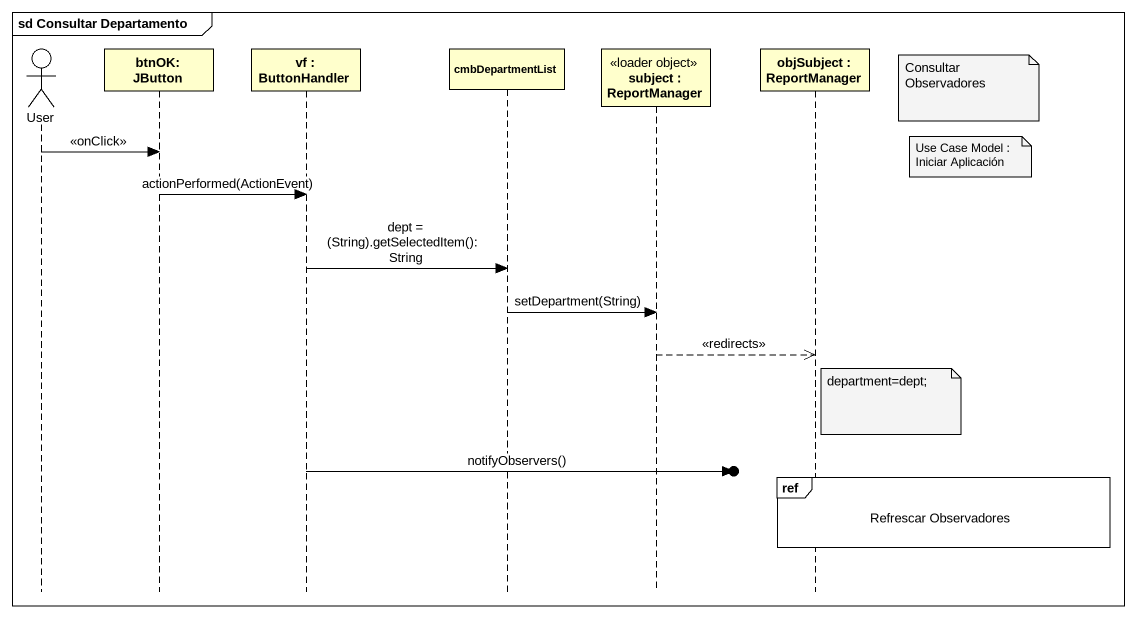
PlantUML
@startuml
mainframe sd Consultar Departamento
hide footbox
actor User
participant "btnOK: JButton" as btnOK_JButton
participant "vf : ButtonHandler" as vf
participant cmbDepartmentList
participant "subject : ReportManager" as subject <<loader object>>
participant "objSubject : ReportManager" as objSubject

note right of objSubject : Consultar Observadores
User -> btnOK_JButton : <<onClick>>
note right of objSubject : Use Case Model : Iniciar Aplicación
btnOK_JButton -> vf : actionPerformed(ActionEvent)
vf -> cmbDepartmentList : dept = (String).getSelectedItem(): String
cmbDepartmentList -> subject : setDepartment(String)
subject -->> objSubject : <<redirects>>
note right of objSubject : department=dept;
vf ->o] : notifyObservers()
ref over objSubject : Refrescar Observadores
@enduml
